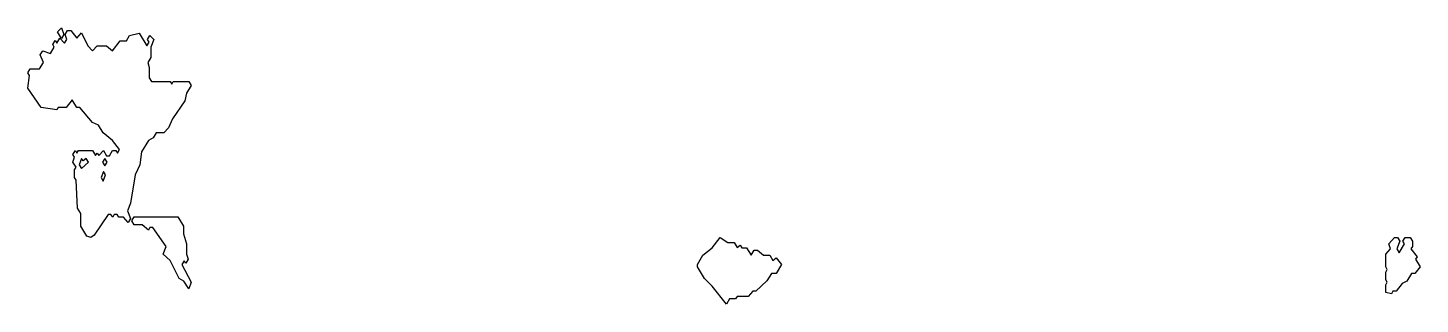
# Model space of a CAD drawing. Header units: millimetres. Extents: x 0 to 1494, y 0 to 296.
import ezdxf

# ---------------------------------------------------------------- set-up
doc = ezdxf.new("R2010")
doc.units = ezdxf.units.MM
doc.layers.add('K', color=7, linetype='Continuous')

msp = doc.modelspace()

# ---------------------------------------------------------------- linework, layer by layer
at = {"layer": 'K'}
for points in [[(50, 135.7), (50, 144), (51.7, 146.7), (48.3, 152.1), (50, 157.6), (48.3, 160.4), (51, 164.7), (52.6, 161.9), (54.2, 164.6), (69.3, 164.6), (72.6, 159.2), (74.3, 161.9), (76, 159.2), (81, 164.6), (84.3, 159.1), (87.6, 159.1), (90.9, 164.6), (94.3, 164.6), (96, 161.9), (98.3, 165.8), (90.9, 175.3), (80.9, 183.6), (75.9, 191.8), (69.2, 194.5), (55.9, 210.9), (52.6, 210.9), (47.6, 219), (41, 210.9), (32.7, 210.9), (31, 208.2), (14.2, 210.9), (0, 231.5), (1.7, 245.2), (0, 248), (2.6, 252.2), (12.6, 252.2), (16.7, 258.9), (13.3, 267.1), (15.9, 271.4), (24.2, 268.6), (28.3, 275.4), (26.7, 278.1), (29.3, 282.4), (31, 279.7), (34.3, 285.1), (39.3, 279.6), (41.7, 283.6), (40, 289.1), (42.6, 293.3), (46, 293.3), (52.6, 285.1), (57.6, 290.6), (64.4, 276.8), (69.3, 271.4), (74.2, 276.8), (84.3, 276.8), (90.9, 271.4), (99.2, 282.3), (105.9, 282.3), (109.2, 287.8), (119.3, 290.5), (127.6, 276.9), (130, 280.8), (128.3, 283.6), (130.9, 287.8), (135.2, 283.6), (131.9, 275.3), (131.9, 264.4), (128.6, 258.9), (130.2, 253.5), (130.2, 242.5), (132.7, 238.5), (152.7, 238.5), (154.3, 235.8), (155.9, 238.5), (172.7, 238.5), (175.2, 234.3), (170.2, 226), (168.5, 217.8), (155.2, 198.6), (151, 189), (146, 183.5), (137.7, 183.5), (134.4, 178.1), (129.4, 175.3), (121.9, 163.1), (120.2, 149.4), (115.2, 138.4), (110.2, 108.3), (106.9, 100.1), (110.2, 91.9), (107.6, 87.6), (102.6, 93.2), (97.6, 93.2), (95.9, 95.9), (92.7, 95.9), (91, 93.1), (89.2, 95.9), (86, 95.9), (71, 74), (67.6, 71.3), (63.4, 72.7), (56.7, 83.7), (56.7, 97.3), (53.4, 102.8), (51.7, 132.9), (50, 135.7)], [(36, 296.1), (38.6, 289), (36, 284.7), (31.7, 291.8), (36, 296.1)], [(59.3, 153.4), (57.6, 156), (55.2, 149.4), (57.6, 145.5), (65, 152.2), (62.6, 156.1), (59.3, 153.4)], [(82.6, 156.1), (80.2, 152.1), (82.6, 148.2), (85, 152.1), (82.6, 156.1)], [(80.9, 131.8), (83.3, 138.4), (81, 142.3), (78.6, 135.7), (80.9, 131.8)], [(134.2, 82.2), (131, 82.2), (129.3, 79.4), (122.6, 85), (114.2, 85), (111.7, 89.2), (114.2, 93.4), (161, 93.4), (166.9, 83.7), (166.9, 75.5), (170.2, 64.5), (170.2, 53.6), (171.9, 48.1), (169.3, 43.8), (167.6, 46.5), (165.2, 42.6), (175.2, 23.5), (172.6, 16.4), (167.5, 24.7), (162.5, 27.5), (152.5, 46.7), (145, 53.5), (148.3, 61.8), (134.2, 82.2)], [(734.2, 19.3), (725.9, 27.5), (718.4, 39.8), (718.4, 42.6), (724.2, 52.3), (734.2, 60.5), (742.6, 71.5), (751, 66), (757.7, 66), (761, 60.6), (764.3, 63.3), (766, 60.5), (771, 60.5), (776, 52.4), (779.2, 57.8), (782.7, 57.8), (789.3, 52.3), (796, 52.3), (799.3, 46.9), (802.6, 49.6), (808.6, 42.6), (802.7, 32.9), (797.7, 32.9), (792.7, 24.8), (781, 13.8), (777.7, 13.8), (772.7, 8.3), (761, 8.3), (759.3, 5.6), (752.7, 5.6), (749.3, 0), (734.2, 19.3)], [(1456.7, 12.4), (1456.7, 20.7), (1458.3, 23.4), (1456.7, 26.2), (1456.7, 34.4), (1458.3, 37.1), (1456.7, 39.8), (1456.7, 53.6), (1461.7, 59.1), (1460, 64.5), (1465.9, 71.5), (1469.3, 71.5), (1471.9, 67.3), (1468.6, 59.1), (1471, 55.1), (1476.7, 64.5), (1475, 67.3), (1477.6, 71.5), (1482.7, 71.5), (1485.2, 67.3), (1485.2, 61.8), (1483.6, 59.1), (1490.2, 50.8), (1488.6, 48.1), (1493.6, 39.9), (1487.7, 32.9), (1484.3, 32.9), (1479.4, 24.7), (1474.3, 22), (1467.7, 13.8), (1464.3, 13.8), (1462.7, 11), (1456.7, 12.4)]]:
    msp.add_lwpolyline(points, close=True, dxfattribs=at)

doc.saveas('drawing.dxf')
